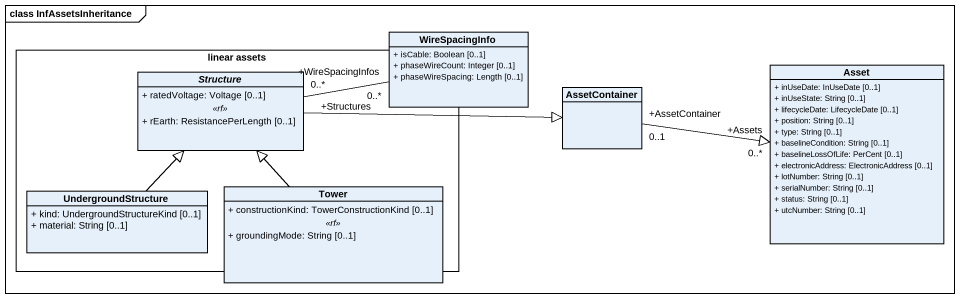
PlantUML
@startuml
mainframe class InfAssetsInheritance
hide circle
hide empty members
skinparam classAttributeIconSize 0
rectangle "linear assets" as linear_assets {
  abstract class Structure {
    + ratedVoltage: Voltage [0..1]
    .. <<rf>> ..
    + rEarth: ResistancePerLength [0..1]
  }
  class UndergroundStructure {
    + kind: UndergroundStructureKind [0..1]
    + material: String [0..1]
  }
}
class WireSpacingInfo {
  + isCable: Boolean [0..1]
  + phaseWireCount: Integer [0..1]
  + phaseWireSpacing: Length [0..1]
}
class AssetContainer
class Asset {
  + inUseDate: InUseDate [0..1]
  + inUseState: String [0..1]
  + lifecycleDate: LifecycleDate [0..1]
  + position: String [0..1]
  + type: String [0..1]
  + baselineCondition: String [0..1]
  + baselineLossOfLife: PerCent [0..1]
  + electronicAddress: ElectronicAddress [0..1]
  + lotNumber: String [0..1]
  + serialNumber: String [0..1]
  + status: String [0..1]
  + utcNumber: String [0..1]
}
class Tower {
  + constructionKind: TowerConstructionKind [0..1]
  .. <<rf>> ..
  + groundingMode: String [0..1]
}
WireSpacingInfo "+WireSpacingInfos\n0..*" -left- "+Structures\n0..*" Structure
Structure -right-|> AssetContainer
AssetContainer -right-|> Asset
Asset "+Assets\n0..*" -left- "+AssetContainer\n0..1" AssetContainer
UndergroundStructure -up-|> Structure
Tower -up-|> Structure
@enduml
